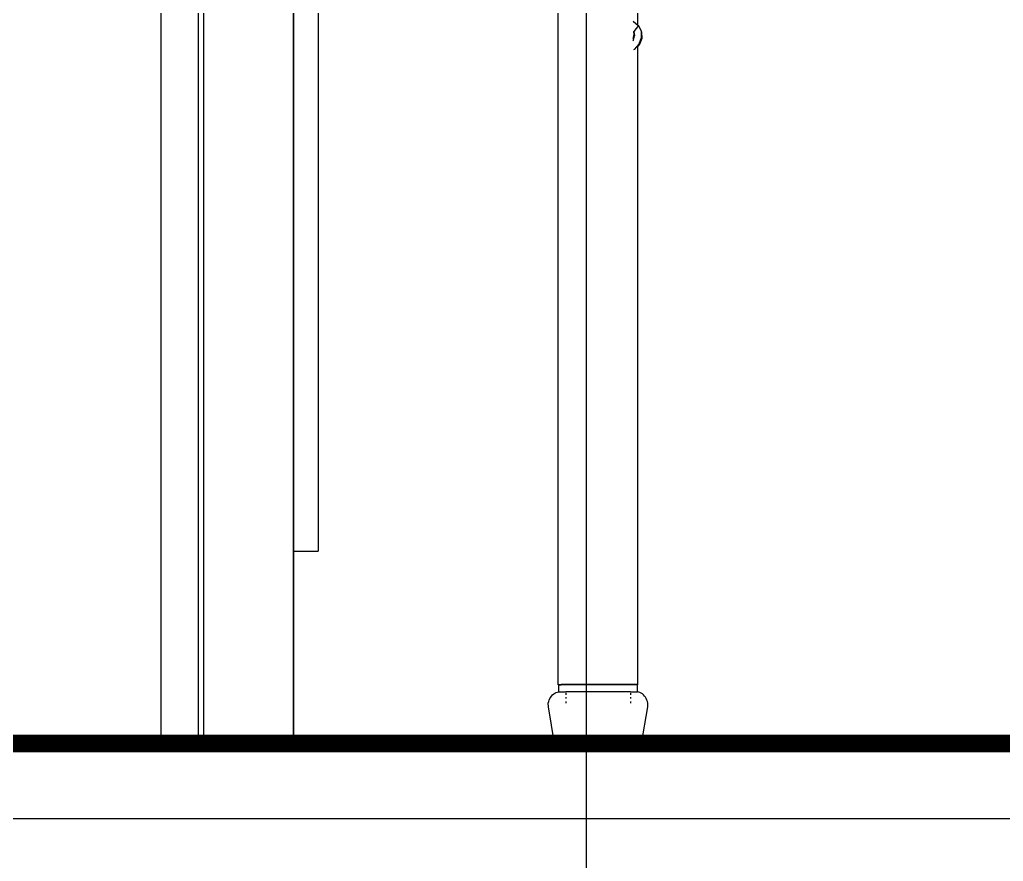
# Model space of a CAD drawing. Extents: x -24961 to 905641, y -154323 to 635957.
# Drawn here: x 437156 to 441102, y -148580 to -145205 of the extents above; entities that cross this region are included whole.
import ezdxf

# ---------------------------------------------------------------- set-up
doc = ezdxf.new("R2010")
doc.units = 0
doc.header["$LTSCALE"] = 1000
doc.header["$MEASUREMENT"] = 0
doc.layers.add('DOTE', color=1, linetype='Continuous')
doc.layers.add('WALL', color=9, linetype='Continuous')

msp = doc.modelspace()

# ---------------------------------------------------------------- linework, layer by layer
for p, q in [((437723.6, -148107.9), (437723.6, -140057.9)), ((437873.6, -148107.9), (437873.6, -144810.5)), ((438253.6, -147335.9), (438253.6, -145029.1)), ((438353.6, -145029.1), (438353.6, -147335.9)), ((439316, -147871.4), (439316, -145083.6)), ((437893.6, -145107.9), (437893.6, -148107.9)), ((439636, -145227), (439636, -145173.7)), ((439616.7, -145211.7), (439618.1, -145212.1)), ((439618.1, -145212.1), (439636, -145227)), ((439637.6, -145228.3), (439619.1, -145252.7)), ((439636, -145227), (439637.6, -145228.3)), ((439637.6, -145228.3), (439648.8, -145251.5)), ((439617.1, -145280.2), (439616.6, -145280.8)), ((439616.6, -145290.4), (439618.6, -145287.4)), ((439617.1, -145280.2), (439621, -145266.3)), ((439622.4, -145269.6), (439617.1, -145280.2)), ((439617.1, -145280.3), (439617.1, -145280.2)), ((439618.6, -145287.4), (439622.4, -145269.6)), ((439618.6, -145287.5), (439618.6, -145287.4)), ((439618.7, -145287.2), (439622.5, -145269.8)), ((439619.1, -145252.7), (439618.8, -145252.2)), ((439619.1, -145252.7), (439622.4, -145269.6)), ((439621, -145266.3), (439619.1, -145252.7)), ((439622.5, -145269.7), (439622.4, -145269.6)), ((439622.5, -145269.7), (439622.5, -145269.8)), ((439649.5, -145278.1), (439639.5, -145303.8)), ((439651.2, -145281.2), (439641.4, -145306.9)), ((439648.8, -145251.5), (439649.5, -145278.1)), ((439648.8, -145251.5), (439650.4, -145254.9)), ((439650.4, -145254.9), (439651.2, -145281.2)), ((439620.4, -145325), (439618.7, -145325.9)), ((439639.5, -145303.8), (439620.4, -145325)), ((439641.4, -145306.9), (439636, -145313)), ((439636, -145313), (439636, -145310.4)), ((439636, -147871.4), (439636, -145313)), ((438253.6, -147335.9), (438353.6, -147335.9)), ((438253.6, -148107.9), (438253.6, -147335.9)), ((439316, -147873), (439316, -147871.4)), ((439316, -147871.4), (439328, -147871.4)), ((439316, -147873), (439318.3, -147873)), ((439318.3, -147900.6), (439318.3, -147873)), ((439318.3, -147873), (439328, -147873)), ((439328, -147873), (439328, -147871.4)), ((439623.9, -147871.4), (439328, -147871.4)), ((439623.9, -147873), (439328, -147873)), ((439623.9, -147873), (439623.9, -147871.4)), ((439636, -147871.4), (439623.9, -147871.4)), ((439633.6, -147873), (439623.9, -147873)), ((439633.6, -147900.6), (439633.6, -147873)), ((439633.6, -147873), (439636, -147873)), ((439636, -147873), (439636, -147871.4)), ((439280.2, -147933.5), (439282.8, -147927.7)), ((439282.8, -147927.7), (439286, -147922.3)), ((439286, -147922.3), (439289.7, -147917.3)), ((439289.7, -147917.3), (439293.7, -147912.9)), ((439293.7, -147912.9), (439298.1, -147909.1)), ((439298.1, -147909.1), (439302.9, -147905.9)), ((439302.9, -147905.9), (439307.9, -147903.5)), ((439307.9, -147903.5), (439313, -147901.7)), ((439313, -147901.7), (439318.3, -147900.6)), ((439318.3, -147900.6), (439346.1, -147900.6)), ((439346.1, -147900.6), (439346.1, -147903.5)), ((439605.8, -147900.6), (439346.1, -147900.6)), ((439346.1, -147905.9), (439346.1, -147912.9)), ((439346.1, -147922.3), (439346.1, -147927.7)), ((439605.8, -147900.6), (439605.8, -147903.5)), ((439605.8, -147900.6), (439633.6, -147900.6)), ((439605.8, -147905.9), (439605.8, -147912.9)), ((439605.8, -147922.3), (439605.8, -147927.7)), ((439638.9, -147901.7), (439633.6, -147900.6)), ((439644.1, -147903.5), (439638.9, -147901.7)), ((439649.1, -147905.9), (439644.1, -147903.5)), ((439653.8, -147909.1), (439649.1, -147905.9)), ((439658.2, -147912.9), (439653.8, -147909.1)), ((439662.3, -147917.3), (439658.2, -147912.9)), ((439665.9, -147922.3), (439662.3, -147917.3)), ((439669.1, -147927.7), (439665.9, -147922.3)), ((439671.8, -147933.5), (439669.1, -147927.7)), ((439276.4, -147946.1), (439278, -147939.7)), ((439276.9, -147961.3), (439276.4, -147946.1)), ((439301.7, -148107.9), (439276.9, -147961.3)), ((439278, -147939.7), (439280.2, -147933.5)), ((439346.1, -147939.7), (439346.1, -147946.1)), ((439605.8, -147939.7), (439605.8, -147946.1)), ((439650.3, -148107.9), (439675, -147961.3)), ((439673.9, -147939.7), (439671.8, -147933.5)), ((439675.5, -147946.1), (439673.9, -147939.7)), ((439675, -147961.3), (439675.5, -147946.1)), ((437064.2, -148107.9), (437723.6, -148107.9)), ((437723.6, -148107.9), (437873.6, -148107.9)), ((437873.6, -148107.9), (437893.6, -148107.9)), ((437893.6, -148107.9), (438253.6, -148107.9)), ((439301.7, -148107.9), (439650.3, -148107.9))]:
    msp.add_line(p, q)
at = {"layer": 'DOTE'}
for p, q in [((439429.4, -148961.4), (439429.4, -125705.9)), ((393730.1, -148107.9), (442830.8, -148107.9)), ((393730.1, -148407.9), (442830.8, -148407.9))]:
    msp.add_line(p, q, dxfattribs=at)
at = {"layer": 'WALL'}
msp.add_line((438253.6, -129507.9), (438253.6, -148107.9), dxfattribs=at)
at = {"layer": 'WALL', "linetype": 'Continuous', "const_width": 70}
msp.add_lwpolyline([(393730.1, -148407.9), (406979.5, -148307.9), (411216.5, -148257.9), (419754, -148207.9), (424003.6, -148107.9), (442830.8, -148107.9)], dxfattribs=at)

doc.saveas('drawing.dxf')
